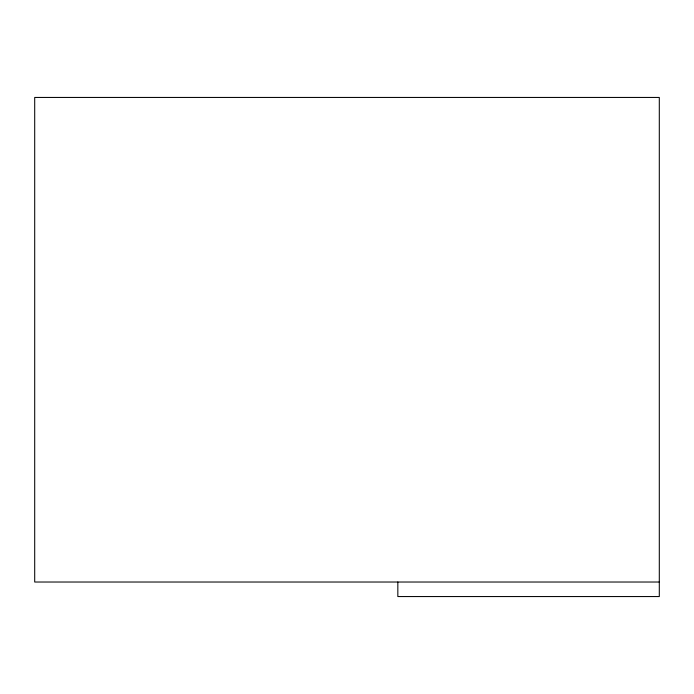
<?xml version="1.0" encoding="UTF-8"?>
<svg xmlns="http://www.w3.org/2000/svg" width="694" height="694" viewBox="0 0 694 694"><rect width="100%" height="100%" fill="white"/><g stroke="black" fill="none" stroke-linecap="round" stroke-linejoin="round"><path stroke-width="1.04" d="M659.3 582.023L34.7 582.023L34.7 97.446L659.3 97.446L659.3 596.554L397.836 596.554L397.836 582.023"/></g></svg>
